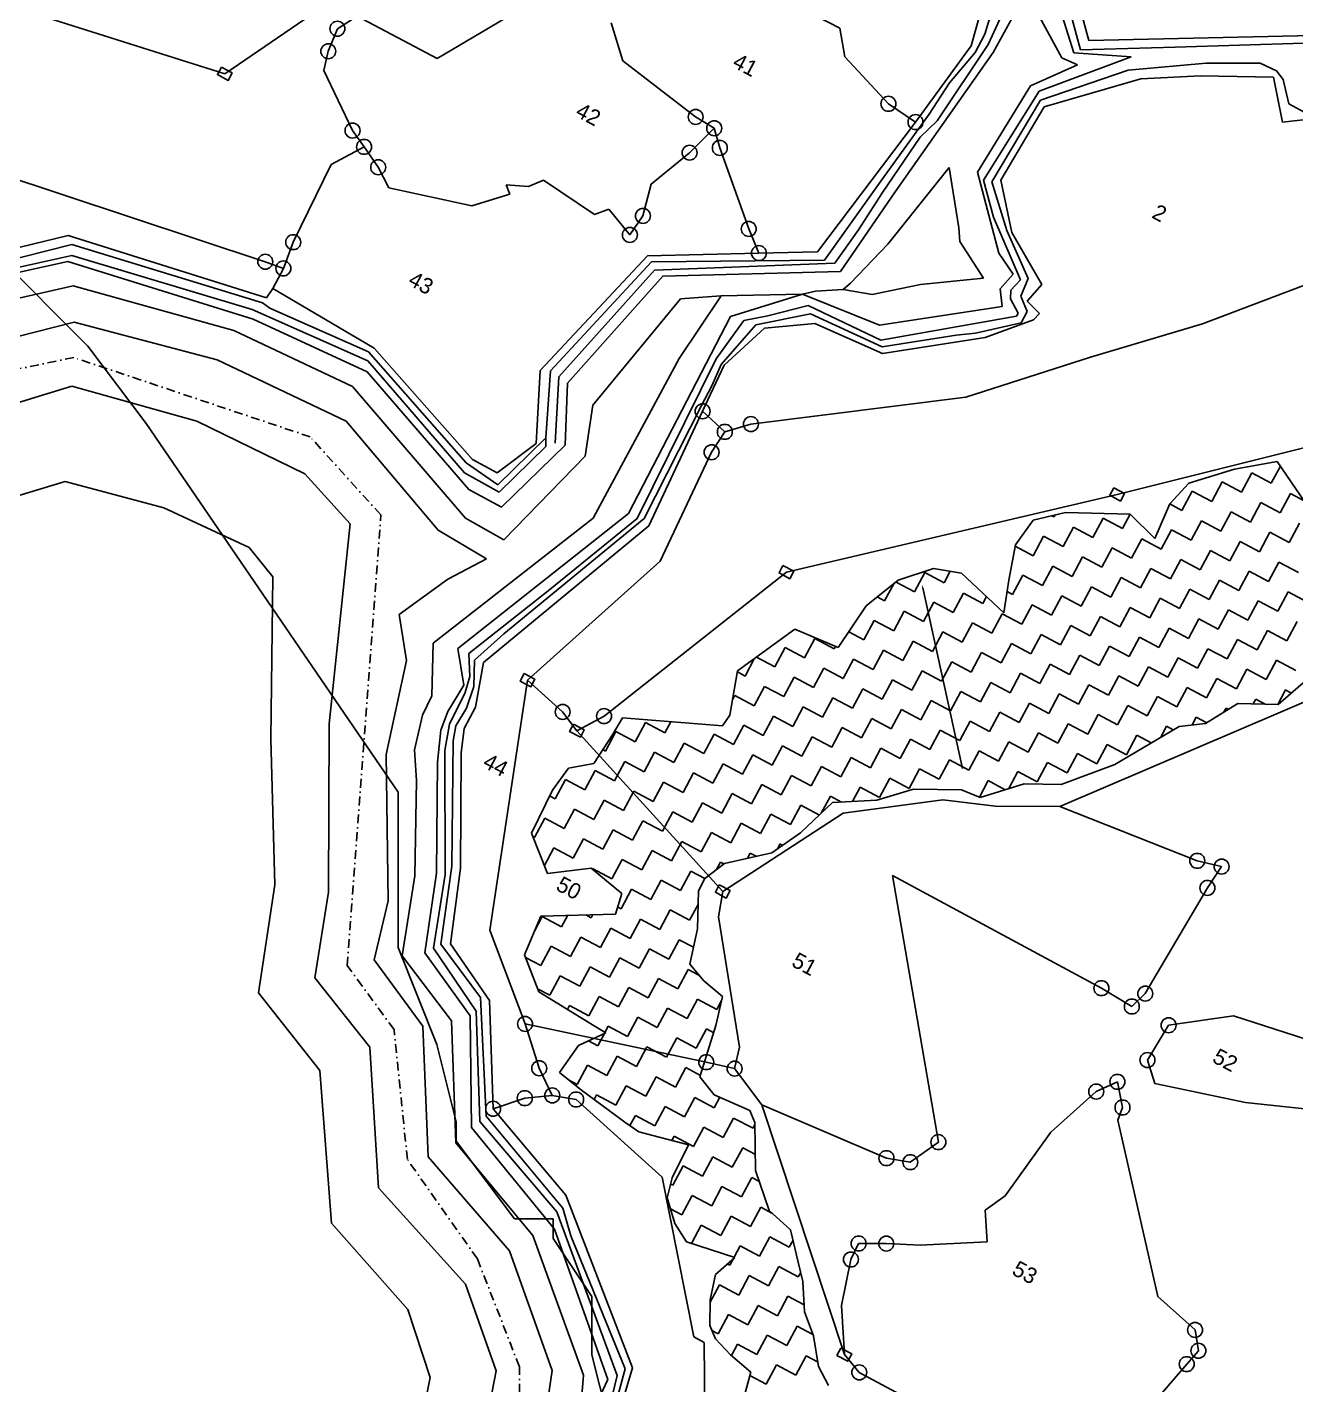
# Model space of a CAD drawing. Header units: metres. Extents: x 345339 to 348404, y 1759591 to 1762525.
# Drawn here: x 346414 to 347132, y 1760001 to 1760770 of the extents above; entities that cross this region are included whole.
import ezdxf

# ---------------------------------------------------------------- set-up
doc = ezdxf.new("R2010")
doc.units = ezdxf.units.M
doc.linetypes.add('DASHDOT', pattern=[1, 0.5, -0.25, 0, -0.25])
for name, color, linetype in [('LINE_WATER', 4, 'Continuous'), ('POLY_HATCH', 12, 'Continuous'), ('POLY_PARCEL', 6, 'Continuous'), ('POLY_WATER', 4, 'Continuous'), ('SYM_ARROW', 1, 'Continuous'), ('TEXT_PARCEL', 7, 'Continuous'), ('V_BOUND_STREAM_LINE', 7, 'DASHDOT'), ('VILLAGE BOUNDRY', 15, 'Continuous')]:
    doc.layers.add(name, color=color, linetype=linetype)
doc.styles.add('TEXT_MAP', font='')
doc.styles.get('TEXT_MAP').set_extended_font_data('Kruti Dev 050')

msp = doc.modelspace()

# ---------------------------------------------------------------- linework, layer by layer
for points in [[(346523.95, 1760747.1), (346530.06, 1760743.85), (346527.81, 1760739.62), (346521.7, 1760742.88)], [(347028.83, 1760508.99), (347034.94, 1760505.73), (347032.68, 1760501.5), (347026.57, 1760504.76)], [(346841.72, 1760465.03), (346847.83, 1760461.78), (346845.58, 1760457.55), (346839.47, 1760460.81)], [(346695.24, 1760403.85), (346701.35, 1760400.6), (346699.1, 1760396.37), (346692.99, 1760399.63)], [(346723.21, 1760375.25), (346729.32, 1760371.99), (346727.07, 1760367.77), (346720.96, 1760371.02)], [(346805.7, 1760284.28), (346811.81, 1760281.02), (346809.56, 1760276.8), (346803.45, 1760280.05)], [(346874.53, 1760022.08), (346880.64, 1760018.83), (346878.39, 1760014.6), (346872.28, 1760017.85)]]:
    msp.add_lwpolyline(points, close=True)
for centre in [(346589.63, 1760768.88), (346584.46, 1760756.11), (346901.38, 1760726.36), (346792.31, 1760718.95), (346916.71, 1760715.99), (346598.17, 1760711.21), (346802.81, 1760712.54), (346604.72, 1760702), (346805.98, 1760701.42), (346788.89, 1760698.7), (346612.69, 1760690.42), (346762.47, 1760662.93), (346822.34, 1760655.54), (346564.61, 1760648.03), (346755.09, 1760652.15), (346828.13, 1760641.84), (346548.81, 1760636.98), (346559.04, 1760633.16), (346796.25, 1760552.35), (346808.81, 1760540.67), (346823.57, 1760545.06), (346801.32, 1760529.13), (346717.06, 1760382.16), (346740.5, 1760379.76), (347076.1, 1760297.86), (347089.91, 1760294.59), (347081.85, 1760282.54), (347021.88, 1760225.77), (347046.71, 1760222.69), (347039.11, 1760215.39), (346695.76, 1760205.53), (347059.9, 1760204.8), (346703.79, 1760180.43), (346798.32, 1760183.88), (346814.37, 1760180.23), (347047.94, 1760185.08), (347030.93, 1760172.77), (346695.64, 1760163.52), (346711.18, 1760165.05), (346724.69, 1760162.76), (347018.94, 1760167.26), (346677.73, 1760157.53), (347033.81, 1760158.22), (346929.64, 1760138.62), (346900.27, 1760129.56), (346913.77, 1760127.27), (346884.53, 1760081.24), (346900.17, 1760081.19), (346880.16, 1760072.2), (347074.87, 1760032.31), (347076.77, 1760020.54), (347070.13, 1760012.95), (346884.9, 1760008.28)]:
    msp.add_circle(centre, 4.23)
at = {"layer": 'LINE_WATER'}
for p, q in [((346966.35, 1760800.66), (346955.94, 1760765.76)), ((346996.58, 1760785.88), (347006.32, 1760755.21)), ((346957.82, 1760759.9), (346964.37, 1760774.36)), ((346973.18, 1760777.98), (346960.57, 1760755.42)), ((346999.52, 1760752.36), (346985.75, 1760777.65)), ((347005.28, 1760774.25), (347010.12, 1760756.88)), ((346929.04, 1760716.76), (346957.82, 1760759.9)), ((346955.94, 1760765.76), (346950.41, 1760755.38)), ((347010.12, 1760756.88), (347063.7, 1760758.45)), ((347063.7, 1760758.45), (347136.37, 1760760.64)), ((346960.57, 1760755.42), (346905.26, 1760676.61)), ((346950.41, 1760755.38), (346935.92, 1760738.18)), ((347038.75, 1760752.99), (346986.64, 1760733.49)), ((347008.41, 1760748.39), (346999.52, 1760752.36)), ((347006.32, 1760755.21), (347038.75, 1760752.99)), ((346981.8, 1760736.52), (347008.41, 1760748.39)), ((346987.36, 1760728.43), (347036.98, 1760745.42)), ((347036.98, 1760745.42), (347081.09, 1760749.45)), ((347081.09, 1760749.45), (347111.74, 1760749.33)), ((347111.74, 1760749.33), (347121.01, 1760744.97)), ((347121.01, 1760744.97), (347124.78, 1760740.07)), ((346935.92, 1760738.18), (346924.49, 1760720.56)), ((346951.73, 1760687.69), (346981.8, 1760736.52)), ((347124.78, 1760740.07), (347127.86, 1760726.27)), ((346986.64, 1760733.49), (346955.16, 1760683.1)), ((346959.87, 1760682.28), (346987.36, 1760728.43)), ((346924.49, 1760720.56), (346898.05, 1760683.98)), ((347127.86, 1760726.27), (347136.89, 1760721.46)), ((346919.42, 1760707.4), (346929.04, 1760716.76)), ((346898.11, 1760676.2), (346919.42, 1760707.4)), ((346901.01, 1760646.94), (346935.75, 1760690.38)), ((346935.75, 1760690.38), (346941.28, 1760656.17)), ((346898.05, 1760683.98), (346865.25, 1760637.83)), ((346963.83, 1760641.87), (346951.73, 1760687.69)), ((346955.16, 1760683.1), (346960.8, 1760662.15)), ((346968.32, 1760654.62), (346959.87, 1760682.28)), ((346905.26, 1760676.61), (346874.2, 1760631.46)), ((346884.53, 1760655.06), (346898.11, 1760676.2)), ((346960.8, 1760662.15), (346976.14, 1760626.76)), ((346871.01, 1760636.21), (346884.53, 1760655.06)), ((346941.28, 1760656.17), (346941.77, 1760648.38)), ((346980.51, 1760627.47), (346968.32, 1760654.62)), ((346439.26, 1760646.65), (346389.43, 1760634.16)), ((346547.24, 1760613.64), (346439.26, 1760646.65)), ((346879.94, 1760624.84), (346901.01, 1760646.94)), ((346941.77, 1760648.38), (346955.1, 1760627.66)), ((346437.01, 1760637.13), (346385.35, 1760625.59)), ((346439.37, 1760640.55), (346390.19, 1760629.48)), ((346541.87, 1760604.42), (346437.01, 1760637.13)), ((346541.31, 1760609.98), (346439.37, 1760640.55)), ((346767.38, 1760636.85), (346710.18, 1760575.13)), ((346865.25, 1760637.83), (346767.38, 1760636.85)), ((346769.05, 1760632.21), (346871.01, 1760636.21)), ((346971.99, 1760629.99), (346963.83, 1760641.87)), ((346714.89, 1760571.9), (346769.05, 1760632.21)), ((346773.7, 1760628.84), (346719.79, 1760568.25)), ((346874.2, 1760631.46), (346773.7, 1760628.84)), ((346955.1, 1760627.66), (346919.55, 1760624.02)), ((346964.53, 1760621.54), (346971.99, 1760629.99)), ((346393.16, 1760612.7), (346440.08, 1760623.24)), ((346440.08, 1760623.24), (346531, 1760598.08)), ((346860.2, 1760620.32), (346852.81, 1760618.53)), ((346875.78, 1760621.29), (346860.2, 1760620.32)), ((346875.78, 1760621.29), (346879.94, 1760624.84)), ((346892.18, 1760618.34), (346875.78, 1760621.29)), ((346919.55, 1760624.02), (346892.18, 1760618.34)), ((346965.65, 1760611.68), (346964.53, 1760621.54)), ((346970.73, 1760620.95), (346970.38, 1760615.93)), ((346976.14, 1760626.76), (346970.73, 1760620.95)), ((346976.37, 1760617.52), (346980.51, 1760627.47)), ((346551.36, 1760610.62), (346547.24, 1760613.64)), ((346734.21, 1760555.77), (346783.65, 1760616)), ((346806.83, 1760617.69), (346783.04, 1760582.11)), ((346783.65, 1760616), (346806.57, 1760617.69)), ((346806.57, 1760617.69), (346852.81, 1760618.53)), ((346852.81, 1760618.53), (346811.97, 1760606.05)), ((346855.94, 1760612.2), (346833.15, 1760606.4)), ((346852.81, 1760618.53), (346896.29, 1760601.15)), ((346897.08, 1760592.6), (346855.94, 1760612.2)), ((346970.38, 1760615.93), (346974.74, 1760607.82)), ((346979.8, 1760608.74), (346976.37, 1760617.52)), ((346606.92, 1760580.82), (346541.31, 1760609.98)), ((346607.19, 1760586.04), (346551.36, 1760610.62)), ((346811.97, 1760606.05), (346754.22, 1760494.38)), ((346833.15, 1760606.4), (346819.58, 1760603.78)), ((346826.33, 1760601.34), (346857.37, 1760607.39)), ((346857.37, 1760607.39), (346897.85, 1760588.72)), ((346896.29, 1760601.15), (346965.65, 1760611.68)), ((346973.84, 1760606.13), (346897.08, 1760592.6)), ((346974.74, 1760607.82), (346973.84, 1760606.13)), ((346976.44, 1760602.43), (346979.8, 1760608.74)), ((346440.72, 1760602.67), (346391.62, 1760590.42)), ((346521.62, 1760581.5), (346440.72, 1760602.67)), ((346531, 1760598.08), (346598.14, 1760566.36)), ((346606.54, 1760574.6), (346541.87, 1760604.42)), ((346819.58, 1760603.78), (346803.93, 1760582.01)), ((346806.77, 1760578.76), (346826.33, 1760601.34)), ((346950.66, 1760596.48), (346976.44, 1760602.43)), ((346897.85, 1760588.72), (346939.65, 1760595.39)), ((346939.65, 1760595.39), (346950.66, 1760596.48)), ((346594.63, 1760546.65), (346521.62, 1760581.5)), ((346662.41, 1760523.11), (346607.19, 1760586.04)), ((346783.04, 1760582.11), (346734.39, 1760491.89)), ((346803.93, 1760582.01), (346759.15, 1760491.64)), ((346663.89, 1760507.95), (346606.54, 1760574.6)), ((346661.57, 1760517.51), (346606.92, 1760580.82)), ((346710.18, 1760575.13), (346707.6, 1760537.27)), ((346801.66, 1760567.01), (346806.77, 1760578.76)), ((346439.26, 1760566.49), (346395.85, 1760553.28)), ((346509.99, 1760546.77), (346439.26, 1760566.49)), ((346598.14, 1760566.36), (346662.12, 1760491.74)), ((346712.78, 1760534.23), (346714.89, 1760571.9)), ((346719.79, 1760568.25), (346718.44, 1760533.08)), ((346795.41, 1760555.28), (346801.66, 1760567.01)), ((346729.81, 1760526.85), (346734.21, 1760555.77)), ((346763.24, 1760491.62), (346795.41, 1760555.28)), ((346571.16, 1760516.89), (346509.99, 1760546.77)), ((346646.65, 1760485.09), (346594.63, 1760546.65)), ((346707.6, 1760537.27), (346680.34, 1760510.69)), ((346707.6, 1760537.27), (346707.56, 1760532.38)), ((346707.56, 1760532.38), (346681.19, 1760506.47)), ((346718.44, 1760533.08), (346682.4, 1760498.09)), ((346680.34, 1760510.69), (346662.41, 1760523.11)), ((346683.76, 1760479.58), (346729.81, 1760526.85)), ((346596.79, 1760488.59), (346571.16, 1760516.89)), ((346681.19, 1760506.47), (346661.57, 1760517.51)), ((346682.4, 1760498.09), (346663.89, 1760507.95)), ((346734.39, 1760491.89), (346643.87, 1760420.99)), ((346754.22, 1760494.38), (346657.75, 1760417.95)), ((346662.12, 1760491.74), (346683.76, 1760479.58)), ((346683.79, 1760426.26), (346763.24, 1760491.62)), ((346759.15, 1760491.64), (346709.88, 1760451.48)), ((346584.87, 1760375.48), (346596.79, 1760488.59)), ((346673.92, 1760468.83), (346646.65, 1760485.09)), ((346652.12, 1760457.28), (346673.92, 1760468.83)), ((346624.61, 1760437.2), (346652.12, 1760457.28)), ((346709.88, 1760451.48), (346663.88, 1760415.18)), ((346628.76, 1760411.25), (346624.61, 1760437.2)), ((346643.87, 1760420.99), (346643.11, 1760391.28)), ((346667.18, 1760411.4), (346683.79, 1760426.26)), ((346657.75, 1760417.95), (346661.22, 1760397.24)), ((346663.88, 1760415.18), (346664.46, 1760402.14)), ((346617.22, 1760358.03), (346628.76, 1760411.25)), ((346666.81, 1760396.55), (346667.18, 1760411.4)), ((346661.22, 1760397.24), (346652.15, 1760382.38)), ((346664.46, 1760402.14), (346661.94, 1760393.06)), ((346643.11, 1760391.28), (346637.8, 1760380.22)), ((346661.94, 1760393.06), (346653.02, 1760375.23)), ((346662.6, 1760384.31), (346666.81, 1760396.55)), ((346652.15, 1760382.38), (346648.22, 1760371.74)), ((346656.63, 1760374.18), (346662.6, 1760384.31)), ((346584.52, 1760280.02), (346584.87, 1760375.48)), ((346637.8, 1760380.22), (346633.18, 1760360.68)), ((346653.02, 1760375.23), (346650.3, 1760360.3)), ((346655.04, 1760365.76), (346656.63, 1760374.18)), ((346648.22, 1760371.74), (346646.16, 1760353.73)), ((346633.18, 1760360.68), (346634.34, 1760343.27)), ((346650.3, 1760360.3), (346650.56, 1760290.09)), ((346654.37, 1760294.9), (346655.04, 1760365.76)), ((346618.31, 1760275.23), (346617.22, 1760358.03)), ((346646.16, 1760353.73), (346645.7, 1760290.86)), ((346634.34, 1760343.27), (346633.42, 1760289.33)), ((346645.7, 1760290.86), (346639.05, 1760245.76)), ((346650.56, 1760290.09), (346644.01, 1760248.42)), ((346648.21, 1760250.7), (346654.37, 1760294.9)), ((346633.42, 1760289.33), (346626.23, 1760244.14)), ((346576.89, 1760231.66), (346584.52, 1760280.02)), ((346610.36, 1760241.83), (346618.31, 1760275.23)), ((346626.23, 1760244.14), (346654.12, 1760207.28)), ((346639.05, 1760245.76), (346664.68, 1760210.11)), ((346644.01, 1760248.42), (346668.06, 1760212.69)), ((346670.61, 1760220.46), (346648.21, 1760250.7)), ((346638.04, 1760204.21), (346610.36, 1760241.83)), ((346608.03, 1760192.29), (346576.89, 1760231.66)), ((346673.71, 1760153.38), (346670.61, 1760220.46)), ((346668.06, 1760212.69), (346670.13, 1760150.21)), ((346654.12, 1760207.28), (346656.7, 1760138.16)), ((346664.68, 1760210.11), (346665.42, 1760146.91)), ((346640.95, 1760130.27), (346638.04, 1760204.21)), ((346612.86, 1760112.7), (346608.03, 1760192.29)), ((346717.22, 1760101.25), (346673.71, 1760153.38)), ((346665.42, 1760146.91), (346712.45, 1760089.42)), ((346670.13, 1760150.21), (346713.67, 1760099.22)), ((346656.7, 1760138.16), (346700.25, 1760085.71)), ((346686.98, 1760077.13), (346640.95, 1760130.27)), ((346662.05, 1760058.3), (346612.86, 1760112.7)), ((346713.67, 1760099.22), (346747.87, 1760006.52)), ((346721.62, 1760085.58), (346717.22, 1760101.25)), ((346700.25, 1760085.71), (346728.89, 1760006.75)), ((346712.45, 1760089.42), (346742.54, 1760004.24)), ((346752.45, 1760010.33), (346721.62, 1760085.58)), ((346711.1, 1760009.27), (346686.98, 1760077.13)), ((346679.41, 1760009.14), (346662.05, 1760058.3)), ((346673.97, 1759980.59), (346679.41, 1760009.14)), ((346706.94, 1759980.8), (346711.1, 1760009.27)), ((346728.89, 1760006.75), (346726.6, 1759979.6)), ((346747.87, 1760006.52), (346741.99, 1759982.43)), ((346746.9, 1759990.12), (346752.45, 1760010.33)), ((346742.54, 1760004.24), (346734.07, 1759986.17))]:
    msp.add_line(p, q, dxfattribs=at)
at = {"layer": 'POLY_HATCH'}
for p, q in [((347121.36, 1760523.91), (347097.24, 1760519.49)), ((347137.2, 1760500.76), (347121.36, 1760523.91)), ((347097.24, 1760519.49), (347071.26, 1760511.59)), ((347071.26, 1760511.59), (347060.61, 1760500)), ((347060.61, 1760500), (347052.02, 1760480.27)), ((346983.29, 1760490.66), (346973.33, 1760476.78)), ((347001.6, 1760494.98), (346983.29, 1760490.66)), ((347038.21, 1760494.02), (347001.6, 1760494.98)), ((347052.02, 1760480.27), (347038.21, 1760494.02)), ((346973.33, 1760476.78), (346969.49, 1760456.68)), ((346926.95, 1760463.35), (346906.82, 1760456.81)), ((346942.8, 1760460.66), (346926.95, 1760463.35)), ((346966.75, 1760438.31), (346942.8, 1760460.66)), ((346906.82, 1760456.81), (346888.76, 1760442.13)), ((346969.49, 1760456.68), (346966.75, 1760438.31)), ((346888.76, 1760442.13), (346872.99, 1760418.55)), ((346848.49, 1760429.04), (346816.05, 1760405.39)), ((346872.99, 1760418.55), (346848.49, 1760429.04)), ((346816.05, 1760405.39), (346811.61, 1760380.25)), ((347121.8, 1760386.41), (347136.02, 1760398.66)), ((347080.84, 1760375.61), (347099.08, 1760387)), ((347099.08, 1760387), (347121.8, 1760386.41)), ((346750.97, 1760378.78), (346745.17, 1760369.08)), ((346807.47, 1760374.26), (346750.97, 1760378.78)), ((346811.61, 1760380.25), (346807.47, 1760374.26)), ((347029.45, 1760352.46), (347065.89, 1760373.98)), ((347065.89, 1760373.98), (347080.84, 1760375.61)), ((346745.17, 1760369.08), (346734.65, 1760352.94)), ((346734.65, 1760352.94), (346720.43, 1760350.28)), ((346999.09, 1760341.14), (347029.45, 1760352.46)), ((346720.43, 1760350.28), (346711.26, 1760337.89)), ((346711.26, 1760337.89), (346699.52, 1760313.45)), ((346894.87, 1760332.21), (346915.5, 1760338.49)), ((346915.5, 1760338.49), (346942.78, 1760338.03)), ((346942.78, 1760338.03), (346953.29, 1760333.71)), ((346953.29, 1760333.71), (346978.12, 1760341.43)), ((346978.12, 1760341.43), (346999.09, 1760341.14)), ((346851.69, 1760313.65), (346869.82, 1760330.85)), ((346869.82, 1760330.85), (346894.87, 1760332.21)), ((346699.52, 1760313.45), (346708.54, 1760290.73)), ((346835.48, 1760302.46), (346851.69, 1760313.65)), ((346808.54, 1760296.34), (346835.48, 1760302.46)), ((346708.54, 1760290.73), (346733.13, 1760293.62)), ((346733.13, 1760293.62), (346750.46, 1760279.28)), ((346797.57, 1760287.83), (346808.54, 1760296.34)), ((346793.86, 1760280.86), (346797.57, 1760287.83)), ((346750.46, 1760279.28), (346746.88, 1760267.75)), ((346793.31, 1760259.4), (346793.86, 1760280.86)), ((346704.64, 1760266.59), (346695.49, 1760244.6)), ((346746.88, 1760267.75), (346704.64, 1760266.59)), ((346789, 1760239.31), (346793.31, 1760259.4)), ((346695.49, 1760244.6), (346703.55, 1760223.68)), ((346796.85, 1760230.01), (346789, 1760239.31)), ((346807.49, 1760221.14), (346796.85, 1760230.01)), ((346703.55, 1760223.68), (346734.9, 1760204.42)), ((346803.79, 1760204.57), (346807.49, 1760221.14)), ((346741.41, 1760200.5), (346726.06, 1760193.33)), ((346734.9, 1760204.42), (346741.41, 1760200.5)), ((346794.71, 1760175.51), (346803.79, 1760204.57)), ((346726.06, 1760193.33), (346715.31, 1760177.95)), ((346715.31, 1760177.95), (346726.95, 1760168.55)), ((346802.79, 1760165.45), (346794.71, 1760175.51)), ((346726.95, 1760168.55), (346752.25, 1760149.96)), ((346823.03, 1760156.58), (346802.79, 1760165.45)), ((346825.87, 1760149.65), (346823.03, 1760156.58)), ((346752.25, 1760149.96), (346760.2, 1760144.44)), ((346760.2, 1760144.44), (346788.31, 1760137.14)), ((346826.19, 1760122.61), (346825.87, 1760149.65)), ((346788.31, 1760137.14), (346778.99, 1760118.44)), ((346833.95, 1760099.93), (346826.19, 1760122.61)), ((346778.99, 1760118.44), (346776.18, 1760107.15)), ((346776.18, 1760107.15), (346780.61, 1760092.63)), ((346846.06, 1760089), (346833.95, 1760099.93)), ((346780.61, 1760092.63), (346787.16, 1760082.1)), ((346787.16, 1760082.1), (346814.48, 1760073.3)), ((346850.39, 1760070.71), (346846.06, 1760089)), ((346814.48, 1760073.3), (346803.63, 1760063.74)), ((346852.89, 1760059.78), (346850.39, 1760070.71)), ((346803.63, 1760063.74), (346800.48, 1760049.42)), ((346853.97, 1760042.57), (346852.89, 1760059.78)), ((346800.48, 1760049.42), (346800.36, 1760034.78)), ((346858.93, 1760029.06), (346853.97, 1760042.57)), ((346800.36, 1760034.78), (346803.46, 1760027.37)), ((346861.77, 1760011.56), (346858.93, 1760029.06)), ((346803.46, 1760027.37), (346812.07, 1760018.3)), ((346812.07, 1760018.3), (346823.44, 1760008.41)), ((346823.44, 1760008.41), (346819.53, 1759993.86)), ((346867.56, 1760000.79), (346861.77, 1760011.56))]:
    msp.add_line(p, q, dxfattribs=at)
at = {"layer": 'POLY_HATCH', "linetype": 'Continuous'}
for p, q in [((347117.95, 1760511.6), (347123.13, 1760521.33)), ((347084.3, 1760501.34), (347090.15, 1760512.32)), ((347090.15, 1760512.32), (347101.12, 1760506.47)), ((347101.12, 1760506.47), (347106.97, 1760517.44)), ((347106.97, 1760517.44), (347117.95, 1760511.6)), ((347067.48, 1760496.21), (347073.32, 1760507.19)), ((347073.32, 1760507.19), (347084.3, 1760501.34)), ((347123.07, 1760494.77), (347128.92, 1760505.75)), ((347128.92, 1760505.75), (347136.58, 1760501.67)), ((347060.56, 1760499.9), (347067.48, 1760496.21)), ((347106.25, 1760489.64), (347112.1, 1760500.62)), ((347112.1, 1760500.62), (347123.07, 1760494.77)), ((346993.87, 1760493.16), (346995.06, 1760492.52)), ((346995.06, 1760492.52), (346995.61, 1760493.57)), ((347017.01, 1760480.83), (347022.85, 1760491.8)), ((347022.85, 1760491.8), (347033.83, 1760485.96)), ((347033.83, 1760485.96), (347038.13, 1760494.02)), ((347072.6, 1760479.39), (347078.45, 1760490.36)), ((347078.45, 1760490.36), (347089.43, 1760484.52)), ((347089.43, 1760484.52), (347095.28, 1760495.49)), ((347095.28, 1760495.49), (347106.25, 1760489.64)), ((346983.36, 1760470.57), (346989.21, 1760481.55)), ((346989.21, 1760481.55), (347000.18, 1760475.7)), ((347000.18, 1760475.7), (347006.03, 1760486.68)), ((347006.03, 1760486.68), (347017.01, 1760480.83)), ((347055.78, 1760474.26), (347061.63, 1760485.24)), ((347061.63, 1760485.24), (347072.6, 1760479.39)), ((347111.38, 1760472.82), (347117.23, 1760483.8)), ((347117.23, 1760483.8), (347128.2, 1760477.95)), ((347128.2, 1760477.95), (347134.05, 1760488.92)), ((346973.18, 1760476), (346983.36, 1760470.57)), ((347022.14, 1760464.01), (347027.98, 1760474.98)), ((347027.98, 1760474.98), (347038.96, 1760469.13)), ((347038.96, 1760469.13), (347044.81, 1760480.11)), ((347044.81, 1760480.11), (347055.78, 1760474.26)), ((347094.56, 1760467.69), (347100.4, 1760478.67)), ((347100.4, 1760478.67), (347111.38, 1760472.82)), ((347005.31, 1760458.88), (347011.16, 1760469.85)), ((347011.16, 1760469.85), (347022.14, 1760464.01)), ((347060.91, 1760457.44), (347066.76, 1760468.41)), ((347066.76, 1760468.41), (347077.73, 1760462.57)), ((347077.73, 1760462.57), (347083.58, 1760473.54)), ((347083.58, 1760473.54), (347094.56, 1760467.69)), ((347116.51, 1760456), (347122.35, 1760466.97)), ((347122.35, 1760466.97), (347133.33, 1760461.13)), ((346916.07, 1760450.06), (346921.92, 1760461.04)), ((346921.92, 1760461.04), (346932.89, 1760455.19)), ((346932.89, 1760455.19), (346936.39, 1760461.75)), ((346971.67, 1760448.62), (346977.51, 1760459.6)), ((346977.51, 1760459.6), (346988.49, 1760453.75)), ((346988.49, 1760453.75), (346994.34, 1760464.73)), ((346994.34, 1760464.73), (347005.31, 1760458.88)), ((347044.09, 1760452.31), (347049.93, 1760463.29)), ((347049.93, 1760463.29), (347060.91, 1760457.44)), ((347099.68, 1760450.87), (347105.53, 1760461.85)), ((347105.53, 1760461.85), (347116.51, 1760456)), ((346899.25, 1760444.93), (346904.62, 1760455.02)), ((346905.47, 1760455.71), (346916.07, 1760450.06)), ((347010.44, 1760442.05), (347016.29, 1760453.03)), ((347016.29, 1760453.03), (347027.26, 1760447.18)), ((347027.26, 1760447.18), (347033.11, 1760458.16)), ((347033.11, 1760458.16), (347044.09, 1760452.31)), ((347066.04, 1760440.61), (347071.88, 1760451.59)), ((347071.88, 1760451.59), (347082.86, 1760445.74)), ((347082.86, 1760445.74), (347088.71, 1760456.72)), ((347088.71, 1760456.72), (347099.68, 1760450.87)), ((346894.99, 1760447.2), (346899.25, 1760444.93)), ((346921.2, 1760433.24), (346927.04, 1760444.21)), ((346927.04, 1760444.21), (346938.02, 1760438.37)), ((346938.02, 1760438.37), (346943.87, 1760449.34)), ((346943.87, 1760449.34), (346954.84, 1760443.49)), ((346954.84, 1760443.49), (346956.95, 1760447.45)), ((346968.54, 1760450.29), (346971.67, 1760448.62)), ((346993.62, 1760436.93), (346999.46, 1760447.9)), ((346999.46, 1760447.9), (347010.44, 1760442.05)), ((347049.21, 1760435.49), (347055.06, 1760446.46)), ((347055.06, 1760446.46), (347066.04, 1760440.61)), ((347104.81, 1760434.05), (347110.66, 1760445.02)), ((347110.66, 1760445.02), (347121.63, 1760439.18)), ((347121.63, 1760439.18), (347127.48, 1760450.15)), ((347127.48, 1760450.15), (347138.46, 1760444.3)), ((346904.37, 1760428.11), (346910.22, 1760439.09)), ((346910.22, 1760439.09), (346921.2, 1760433.24)), ((346959.97, 1760426.67), (346965.82, 1760437.65)), ((346965.82, 1760437.65), (346976.79, 1760431.8)), ((346976.79, 1760431.8), (346982.64, 1760442.77)), ((346982.64, 1760442.77), (346993.62, 1760436.93)), ((347015.57, 1760425.23), (347021.42, 1760436.21)), ((347021.42, 1760436.21), (347032.39, 1760430.36)), ((347032.39, 1760430.36), (347038.24, 1760441.33)), ((347038.24, 1760441.33), (347049.21, 1760435.49)), ((347087.99, 1760428.92), (347093.84, 1760439.9)), ((347093.84, 1760439.9), (347104.81, 1760434.05)), ((346887.55, 1760422.98), (346893.4, 1760433.96)), ((346893.4, 1760433.96), (346904.37, 1760428.11)), ((346943.15, 1760421.54), (346949, 1760432.52)), ((346949, 1760432.52), (346959.97, 1760426.67)), ((346998.74, 1760420.1), (347004.59, 1760431.08)), ((347004.59, 1760431.08), (347015.57, 1760425.23)), ((347054.34, 1760418.66), (347060.19, 1760429.64)), ((347060.19, 1760429.64), (347071.16, 1760423.79)), ((347071.16, 1760423.79), (347077.01, 1760434.77)), ((347077.01, 1760434.77), (347087.99, 1760428.92)), ((347109.94, 1760417.22), (347115.79, 1760428.2)), ((347115.79, 1760428.2), (347126.76, 1760422.35)), ((347126.76, 1760422.35), (347132.61, 1760433.33)), ((346853.9, 1760412.73), (346859.75, 1760423.7)), ((346859.75, 1760423.7), (346870.73, 1760417.85)), ((346879, 1760427.54), (346887.55, 1760422.98)), ((346909.5, 1760411.29), (346915.35, 1760422.26)), ((346915.35, 1760422.26), (346926.32, 1760416.42)), ((346926.32, 1760416.42), (346932.17, 1760427.39)), ((346932.17, 1760427.39), (346943.15, 1760421.54)), ((346965.1, 1760409.85), (346970.95, 1760420.82)), ((346970.95, 1760420.82), (346981.92, 1760414.98)), ((346981.92, 1760414.98), (346987.77, 1760425.95)), ((346987.77, 1760425.95), (346998.74, 1760420.1)), ((347037.52, 1760413.54), (347043.37, 1760424.51)), ((347043.37, 1760424.51), (347054.34, 1760418.66)), ((347093.12, 1760412.1), (347098.96, 1760423.07)), ((347098.96, 1760423.07), (347109.94, 1760417.22)), ((346826.68, 1760413.14), (346837.08, 1760407.6)), ((346837.08, 1760407.6), (346842.93, 1760418.57)), ((346842.93, 1760418.57), (346853.9, 1760412.73)), ((346870.73, 1760417.85), (346871.45, 1760419.21)), ((346892.68, 1760406.16), (346898.53, 1760417.14)), ((346898.53, 1760417.14), (346909.5, 1760411.29)), ((346948.28, 1760404.72), (346954.12, 1760415.7)), ((346954.12, 1760415.7), (346965.1, 1760409.85)), ((347003.87, 1760403.28), (347009.72, 1760414.26)), ((347009.72, 1760414.26), (347020.7, 1760408.41)), ((347020.7, 1760408.41), (347026.54, 1760419.38)), ((347026.54, 1760419.38), (347037.52, 1760413.54)), ((347059.47, 1760401.84), (347065.32, 1760412.82)), ((347065.32, 1760412.82), (347076.29, 1760406.97)), ((347076.29, 1760406.97), (347082.14, 1760417.94)), ((347082.14, 1760417.94), (347093.12, 1760412.1)), ((346815.94, 1760404.77), (346820.26, 1760402.47)), ((346820.26, 1760402.47), (346825.48, 1760412.27)), ((346859.03, 1760395.9), (346864.88, 1760406.88)), ((346864.88, 1760406.88), (346875.86, 1760401.03)), ((346875.86, 1760401.03), (346881.7, 1760412.01)), ((346881.7, 1760412.01), (346892.68, 1760406.16)), ((346914.63, 1760394.46), (346920.48, 1760405.44)), ((346920.48, 1760405.44), (346931.45, 1760399.59)), ((346931.45, 1760399.59), (346937.3, 1760410.57)), ((346937.3, 1760410.57), (346948.28, 1760404.72)), ((346987.05, 1760398.15), (346992.9, 1760409.13)), ((346992.9, 1760409.13), (347003.87, 1760403.28)), ((347042.65, 1760396.71), (347048.49, 1760407.69)), ((347048.49, 1760407.69), (347059.47, 1760401.84)), ((347098.24, 1760395.27), (347104.09, 1760406.25)), ((347104.09, 1760406.25), (347115.07, 1760400.4)), ((347115.07, 1760400.4), (347120.91, 1760411.38)), ((347120.91, 1760411.38), (347131.89, 1760405.53)), ((346842.21, 1760390.78), (346848.06, 1760401.75)), ((346848.06, 1760401.75), (346859.03, 1760395.9)), ((346897.81, 1760389.34), (346903.65, 1760400.31)), ((346903.65, 1760400.31), (346914.63, 1760394.46)), ((346953.4, 1760387.9), (346959.25, 1760398.87)), ((346959.25, 1760398.87), (346970.23, 1760393.02)), ((346970.23, 1760393.02), (346976.07, 1760404)), ((346976.07, 1760404), (346987.05, 1760398.15)), ((347009, 1760386.46), (347014.85, 1760397.43)), ((347014.85, 1760397.43), (347025.82, 1760391.59)), ((347025.82, 1760391.59), (347031.67, 1760402.56)), ((347031.67, 1760402.56), (347042.65, 1760396.71)), ((347081.42, 1760390.15), (347087.27, 1760401.12)), ((347087.27, 1760401.12), (347098.24, 1760395.27)), ((346813.19, 1760389.21), (346814.41, 1760391.5)), ((346814.41, 1760391.5), (346825.39, 1760385.65)), ((346825.39, 1760385.65), (346831.23, 1760396.62)), ((346831.23, 1760396.62), (346842.21, 1760390.78)), ((346864.16, 1760379.08), (346870.01, 1760390.06)), ((346870.01, 1760390.06), (346880.98, 1760384.21)), ((346880.98, 1760384.21), (346886.83, 1760395.18)), ((346886.83, 1760395.18), (346897.81, 1760389.34)), ((346936.58, 1760382.77), (346942.43, 1760393.74)), ((346942.43, 1760393.74), (346953.4, 1760387.9)), ((346992.18, 1760381.33), (346998.02, 1760392.31)), ((346998.02, 1760392.31), (347009, 1760386.46)), ((347047.77, 1760379.89), (347053.62, 1760390.87)), ((347053.62, 1760390.87), (347064.6, 1760385.02)), ((347064.6, 1760385.02), (347070.45, 1760395.99)), ((347070.45, 1760395.99), (347081.42, 1760390.15)), ((347107.81, 1760386.77), (347109.22, 1760389.43)), ((347109.22, 1760389.43), (347114.53, 1760386.6)), ((347121.7, 1760386.41), (347126.04, 1760394.55)), ((347126.04, 1760394.55), (347129.26, 1760392.84)), ((346847.34, 1760373.95), (346853.18, 1760384.93)), ((346853.18, 1760384.93), (346864.16, 1760379.08)), ((346902.93, 1760372.51), (346908.78, 1760383.49)), ((346908.78, 1760383.49), (346919.76, 1760377.64)), ((346919.76, 1760377.64), (346925.6, 1760388.62)), ((346925.6, 1760388.62), (346936.58, 1760382.77)), ((346958.53, 1760371.07), (346964.38, 1760382.05)), ((346964.38, 1760382.05), (346975.35, 1760376.2)), ((346975.35, 1760376.2), (346981.2, 1760387.18)), ((346981.2, 1760387.18), (346992.18, 1760381.33)), ((347030.95, 1760374.76), (347036.8, 1760385.74)), ((347036.8, 1760385.74), (347047.77, 1760379.89)), ((347091.22, 1760382.1), (347092.4, 1760384.3)), ((347092.4, 1760384.3), (347093.66, 1760383.62)), ((346758.09, 1760365.14), (346763.94, 1760376.11)), ((346763.94, 1760376.11), (346774.92, 1760370.26)), ((346774.92, 1760370.26), (346778.29, 1760376.6)), ((346791.46, 1760375.54), (346791.74, 1760375.39)), ((346791.74, 1760375.39), (346791.81, 1760375.52)), ((346813.69, 1760363.7), (346819.54, 1760374.67)), ((346819.54, 1760374.67), (346830.51, 1760368.83)), ((346830.51, 1760368.83), (346836.36, 1760379.8)), ((346836.36, 1760379.8), (346847.34, 1760373.95)), ((346886.11, 1760367.39), (346891.96, 1760378.36)), ((346891.96, 1760378.36), (346902.93, 1760372.51)), ((346941.71, 1760365.95), (346947.56, 1760376.92)), ((346947.56, 1760376.92), (346958.53, 1760371.07)), ((346997.31, 1760364.51), (347003.15, 1760375.48)), ((347003.15, 1760375.48), (347014.13, 1760369.63)), ((347014.13, 1760369.63), (347019.98, 1760380.61)), ((347019.98, 1760380.61), (347030.95, 1760374.76)), ((347055.43, 1760367.8), (347058.75, 1760374.04)), ((347058.75, 1760374.04), (347062.56, 1760372.01)), ((347073.24, 1760374.78), (347075.57, 1760379.17)), ((347075.57, 1760379.17), (347081.49, 1760376.02)), ((346741.27, 1760360.01), (346747.12, 1760370.98)), ((346747.12, 1760370.98), (346758.09, 1760365.14)), ((346796.87, 1760358.57), (346802.72, 1760369.54)), ((346802.72, 1760369.54), (346813.69, 1760363.7)), ((346852.46, 1760357.13), (346858.31, 1760368.11)), ((346858.31, 1760368.11), (346869.29, 1760362.26)), ((346869.29, 1760362.26), (346875.14, 1760373.23)), ((346875.14, 1760373.23), (346886.11, 1760367.39)), ((346908.06, 1760355.69), (346913.91, 1760366.67)), ((346913.91, 1760366.67), (346924.89, 1760360.82)), ((346924.89, 1760360.82), (346930.73, 1760371.79)), ((346930.73, 1760371.79), (346941.71, 1760365.95)), ((346980.48, 1760359.38), (346986.33, 1760370.35)), ((346986.33, 1760370.35), (346997.31, 1760364.51)), ((347036.08, 1760357.94), (347041.93, 1760368.91)), ((347041.93, 1760368.91), (347050.01, 1760364.61)), ((346739.77, 1760360.81), (346741.27, 1760360.01)), ((346763.22, 1760348.31), (346769.07, 1760359.29)), ((346769.07, 1760359.29), (346780.04, 1760353.44)), ((346780.04, 1760353.44), (346785.89, 1760364.42)), ((346785.89, 1760364.42), (346796.87, 1760358.57)), ((346835.64, 1760352), (346841.49, 1760362.98)), ((346841.49, 1760362.98), (346852.46, 1760357.13)), ((346891.24, 1760350.56), (346897.09, 1760361.54)), ((346897.09, 1760361.54), (346908.06, 1760355.69)), ((346946.84, 1760349.12), (346952.68, 1760360.1)), ((346952.68, 1760360.1), (346963.66, 1760354.25)), ((346963.66, 1760354.25), (346969.51, 1760365.23)), ((346969.51, 1760365.23), (346980.48, 1760359.38)), ((347002.43, 1760347.68), (347008.28, 1760358.66)), ((347008.28, 1760358.66), (347019.26, 1760352.81)), ((347019.26, 1760352.81), (347025.1, 1760363.79)), ((347025.1, 1760363.79), (347036.08, 1760357.94)), ((346746.4, 1760343.19), (346752.25, 1760354.16)), ((346752.25, 1760354.16), (346763.22, 1760348.31)), ((346802, 1760341.75), (346807.84, 1760352.72)), ((346807.84, 1760352.72), (346818.82, 1760346.87)), ((346818.82, 1760346.87), (346824.67, 1760357.85)), ((346824.67, 1760357.85), (346835.64, 1760352)), ((346857.59, 1760340.31), (346863.44, 1760351.28)), ((346863.44, 1760351.28), (346874.42, 1760345.43)), ((346874.42, 1760345.43), (346880.26, 1760356.41)), ((346880.26, 1760356.41), (346891.24, 1760350.56)), ((346930.01, 1760344), (346935.86, 1760354.97)), ((346935.86, 1760354.97), (346946.84, 1760349.12)), ((346985.61, 1760342.56), (346991.46, 1760353.53)), ((346991.46, 1760353.53), (347002.43, 1760347.68)), ((346712.75, 1760332.93), (346718.6, 1760343.91)), ((346718.6, 1760343.91), (346729.58, 1760338.06)), ((346729.58, 1760338.06), (346735.42, 1760349.03)), ((346735.42, 1760349.03), (346746.4, 1760343.19)), ((346785.17, 1760336.62), (346791.02, 1760347.59)), ((346791.02, 1760347.59), (346802, 1760341.75)), ((346840.77, 1760335.18), (346846.62, 1760346.15)), ((346846.62, 1760346.15), (346857.59, 1760340.31)), ((346896.37, 1760333.74), (346902.21, 1760344.71)), ((346902.21, 1760344.71), (346913.19, 1760338.87)), ((346913.19, 1760338.87), (346919.04, 1760349.84)), ((346919.04, 1760349.84), (346930.01, 1760344)), ((346952.82, 1760333.9), (346957.81, 1760343.28)), ((346957.81, 1760343.28), (346967.48, 1760338.12)), ((346969.49, 1760338.75), (346974.63, 1760348.4)), ((346974.63, 1760348.4), (346985.61, 1760342.56)), ((346751.53, 1760326.36), (346757.37, 1760337.34)), ((346757.37, 1760337.34), (346768.35, 1760331.49)), ((346768.35, 1760331.49), (346774.2, 1760342.47)), ((346774.2, 1760342.47), (346785.17, 1760336.62)), ((346807.12, 1760324.92), (346812.97, 1760335.9)), ((346812.97, 1760335.9), (346823.95, 1760330.05)), ((346823.95, 1760330.05), (346829.79, 1760341.03)), ((346829.79, 1760341.03), (346840.77, 1760335.18)), ((346881.06, 1760331.46), (346885.39, 1760339.59)), ((346885.39, 1760339.59), (346896.37, 1760333.74)), ((346940.94, 1760338.06), (346940.99, 1760338.15)), ((346940.99, 1760338.15), (346941.16, 1760338.06)), ((346709.67, 1760334.57), (346712.75, 1760332.93)), ((346734.7, 1760321.24), (346740.55, 1760332.21)), ((346740.55, 1760332.21), (346751.53, 1760326.36)), ((346790.3, 1760319.8), (346796.15, 1760330.77)), ((346796.15, 1760330.77), (346807.12, 1760324.92)), ((346845.9, 1760318.36), (346851.75, 1760329.33)), ((346851.75, 1760329.33), (346862.29, 1760323.71)), ((346863.4, 1760324.77), (346868.57, 1760334.46)), ((346868.57, 1760334.46), (346874.83, 1760331.12)), ((346701.06, 1760310.98), (346706.9, 1760321.95)), ((346706.9, 1760321.95), (346717.88, 1760316.11)), ((346717.88, 1760316.11), (346723.73, 1760327.08)), ((346723.73, 1760327.08), (346734.7, 1760321.24)), ((346756.65, 1760309.54), (346762.5, 1760320.52)), ((346762.5, 1760320.52), (346773.48, 1760314.67)), ((346773.48, 1760314.67), (346779.32, 1760325.64)), ((346779.32, 1760325.64), (346790.3, 1760319.8)), ((346829.07, 1760313.23), (346834.92, 1760324.2)), ((346834.92, 1760324.2), (346845.9, 1760318.36)), ((346739.83, 1760304.41), (346745.68, 1760315.39)), ((346745.68, 1760315.39), (346756.65, 1760309.54)), ((346795.43, 1760302.97), (346801.28, 1760313.95)), ((346801.28, 1760313.95), (346812.25, 1760308.1)), ((346812.25, 1760308.1), (346818.1, 1760319.08)), ((346818.1, 1760319.08), (346829.07, 1760313.23)), ((346700.35, 1760311.35), (346701.06, 1760310.98)), ((346706.76, 1760295.23), (346712.03, 1760305.13)), ((346712.03, 1760305.13), (346723.01, 1760299.28)), ((346723.01, 1760299.28), (346728.86, 1760310.26)), ((346728.86, 1760310.26), (346739.83, 1760304.41)), ((346778.61, 1760297.84), (346784.45, 1760308.82)), ((346784.45, 1760308.82), (346795.43, 1760302.97)), ((346838.56, 1760304.58), (346840.05, 1760307.38)), ((346840.05, 1760307.38), (346841.5, 1760306.61)), ((346744.96, 1760287.59), (346750.81, 1760298.56)), ((346750.81, 1760298.56), (346761.78, 1760292.72)), ((346761.78, 1760292.72), (346767.63, 1760303.69)), ((346767.63, 1760303.69), (346778.61, 1760297.84)), ((346804.19, 1760292.97), (346806.4, 1760297.12)), ((346806.4, 1760297.12), (346808.27, 1760296.13)), ((346821.66, 1760299.32), (346823.23, 1760302.25)), ((346823.23, 1760302.25), (346826.62, 1760300.45)), ((346733.79, 1760293.08), (346733.98, 1760293.44)), ((346733.98, 1760293.44), (346744.96, 1760287.59)), ((346783.73, 1760281.02), (346789.58, 1760292)), ((346789.58, 1760292), (346797.53, 1760287.76)), ((346750.09, 1760270.77), (346755.93, 1760281.74)), ((346755.93, 1760281.74), (346766.91, 1760275.89)), ((346766.91, 1760275.89), (346772.76, 1760286.87)), ((346772.76, 1760286.87), (346783.73, 1760281.02)), ((346701.27, 1760258.48), (346705.47, 1760266.36)), ((346705.47, 1760266.36), (346716.44, 1760260.51)), ((346716.44, 1760260.51), (346719.9, 1760267.01)), ((346730.16, 1760267.29), (346733.26, 1760265.64)), ((346733.26, 1760265.64), (346734.2, 1760267.4)), ((346748.14, 1760271.81), (346750.09, 1760270.77)), ((346772.04, 1760259.07), (346777.89, 1760270.05)), ((346777.89, 1760270.05), (346788.86, 1760264.2)), ((346788.86, 1760264.2), (346793.66, 1760273.21)), ((346738.39, 1760248.81), (346744.24, 1760259.79)), ((346744.24, 1760259.79), (346755.21, 1760253.94)), ((346755.21, 1760253.94), (346761.06, 1760264.92)), ((346761.06, 1760264.92), (346772.04, 1760259.07)), ((346721.57, 1760243.69), (346727.42, 1760254.66)), ((346727.42, 1760254.66), (346738.39, 1760248.81)), ((346777.17, 1760242.25), (346783.01, 1760253.22)), ((346783.01, 1760253.22), (346791.07, 1760248.93)), ((346704.75, 1760238.56), (346710.59, 1760249.53)), ((346710.59, 1760249.53), (346721.57, 1760243.69)), ((346760.34, 1760237.12), (346766.19, 1760248.1)), ((346766.19, 1760248.1), (346777.17, 1760242.25)), ((346696.03, 1760243.2), (346704.75, 1760238.56)), ((346726.7, 1760226.86), (346732.54, 1760237.84)), ((346732.54, 1760237.84), (346743.52, 1760231.99)), ((346743.52, 1760231.99), (346749.37, 1760242.97)), ((346749.37, 1760242.97), (346760.34, 1760237.12)), ((346782.29, 1760225.42), (346788.14, 1760236.4)), ((346788.14, 1760236.4), (346794.17, 1760233.19)), ((346709.87, 1760221.74), (346715.72, 1760232.71)), ((346715.72, 1760232.71), (346726.7, 1760226.86)), ((346765.47, 1760220.3), (346771.32, 1760231.27)), ((346771.32, 1760231.27), (346782.29, 1760225.42)), ((346702.86, 1760225.47), (346709.87, 1760221.74)), ((346731.82, 1760210.04), (346737.67, 1760221.02)), ((346737.67, 1760221.02), (346748.65, 1760215.17)), ((346748.65, 1760215.17), (346754.49, 1760226.14)), ((346754.49, 1760226.14), (346765.47, 1760220.3)), ((346719.71, 1760213.75), (346720.85, 1760215.89)), ((346720.85, 1760215.89), (346731.82, 1760210.04)), ((346770.6, 1760203.47), (346776.45, 1760214.45)), ((346776.45, 1760214.45), (346787.42, 1760208.6)), ((346787.42, 1760208.6), (346793.27, 1760219.58)), ((346793.27, 1760219.58), (346804.24, 1760213.73)), ((346804.24, 1760213.73), (346806.99, 1760218.88)), ((346753.78, 1760198.35), (346759.62, 1760209.32)), ((346759.62, 1760209.32), (346770.6, 1760203.47)), ((346736.95, 1760193.22), (346740.64, 1760200.15)), ((346740.97, 1760200.77), (346742.8, 1760204.19)), ((346742.8, 1760204.19), (346753.78, 1760198.35)), ((346775.73, 1760186.65), (346781.57, 1760197.63)), ((346781.57, 1760197.63), (346792.55, 1760191.78)), ((346792.55, 1760191.78), (346798.4, 1760202.75)), ((346798.4, 1760202.75), (346802.53, 1760200.55)), ((346731.75, 1760195.99), (346736.95, 1760193.22)), ((346758.9, 1760181.52), (346764.75, 1760192.5)), ((346764.75, 1760192.5), (346775.73, 1760186.65)), ((346725.26, 1760171.27), (346731.1, 1760182.24)), ((346731.1, 1760182.24), (346742.08, 1760176.39)), ((346742.08, 1760176.39), (346747.93, 1760187.37)), ((346747.93, 1760187.37), (346758.9, 1760181.52)), ((346764.03, 1760164.7), (346769.88, 1760175.67)), ((346769.88, 1760175.67), (346780.85, 1760169.83)), ((346780.85, 1760169.83), (346786.7, 1760180.8)), ((346786.7, 1760180.8), (346794.98, 1760176.39)), ((346720.35, 1760173.88), (346725.26, 1760171.27)), ((346747.21, 1760159.57), (346753.06, 1760170.55)), ((346753.06, 1760170.55), (346764.03, 1760164.7)), ((346734.82, 1760162.77), (346736.23, 1760165.42)), ((346736.23, 1760165.42), (346747.21, 1760159.57)), ((346769.16, 1760147.88), (346775.01, 1760158.85)), ((346775.01, 1760158.85), (346785.98, 1760153)), ((346785.98, 1760153), (346791.83, 1760163.98)), ((346791.83, 1760163.98), (346802.8, 1760158.13)), ((346802.8, 1760158.13), (346805.96, 1760164.06)), ((346755.12, 1760147.97), (346758.18, 1760153.72)), ((346758.18, 1760153.72), (346769.16, 1760147.88)), ((346807.93, 1760141.31), (346813.78, 1760152.28)), ((346813.78, 1760152.28), (346824.76, 1760146.44)), ((346791.11, 1760136.18), (346796.96, 1760147.16)), ((346796.96, 1760147.16), (346807.93, 1760141.31)), ((346824.76, 1760146.44), (346825.88, 1760148.56)), ((346778.84, 1760139.6), (346780.13, 1760142.03)), ((346780.13, 1760142.03), (346791.11, 1760136.18)), ((346796.24, 1760119.36), (346802.09, 1760130.33)), ((346802.09, 1760130.33), (346813.06, 1760124.49)), ((346813.06, 1760124.49), (346818.91, 1760135.46)), ((346818.91, 1760135.46), (346826.09, 1760131.64)), ((346779.41, 1760114.23), (346785.26, 1760125.21)), ((346785.26, 1760125.21), (346796.24, 1760119.36)), ((346778.12, 1760114.92), (346779.41, 1760114.23)), ((346801.37, 1760102.54), (346807.21, 1760113.51)), ((346807.21, 1760113.51), (346818.19, 1760107.66)), ((346818.19, 1760107.66), (346824.04, 1760118.64)), ((346824.04, 1760118.64), (346828.34, 1760116.35)), ((346784.54, 1760097.41), (346790.39, 1760108.38)), ((346790.39, 1760108.38), (346801.37, 1760102.54)), ((346778.1, 1760100.84), (346784.54, 1760097.41)), ((346823.32, 1760090.84), (346829.16, 1760101.82)), ((346829.16, 1760101.82), (346835.76, 1760098.3)), ((346789.99, 1760081.19), (346795.52, 1760091.56)), ((346795.52, 1760091.56), (346806.49, 1760085.71)), ((346806.49, 1760085.71), (346812.34, 1760096.69)), ((346812.34, 1760096.69), (346823.32, 1760090.84)), ((346828.44, 1760074.02), (346834.29, 1760084.99)), ((346834.29, 1760084.99), (346845.27, 1760079.14)), ((346845.27, 1760079.14), (346847.43, 1760083.21)), ((346814.05, 1760073.44), (346817.47, 1760079.86)), ((346817.47, 1760079.86), (346828.44, 1760074.02)), ((346810.28, 1760069.6), (346811.62, 1760068.89)), ((346811.62, 1760068.89), (346813.52, 1760072.46)), ((346833.57, 1760057.19), (346839.42, 1760068.17)), ((346839.42, 1760068.17), (346850.39, 1760062.32)), ((346816.75, 1760052.07), (346822.6, 1760063.04)), ((346822.6, 1760063.04), (346833.57, 1760057.19)), ((346850.39, 1760062.32), (346851.74, 1760064.84)), ((346800.47, 1760047.96), (346805.77, 1760057.91)), ((346805.77, 1760057.91), (346816.75, 1760052.07)), ((346838.7, 1760040.37), (346844.55, 1760051.35)), ((346844.55, 1760051.35), (346853.73, 1760046.45)), ((346821.88, 1760035.24), (346827.72, 1760046.22)), ((346827.72, 1760046.22), (346838.7, 1760040.37)), ((346805.05, 1760030.11), (346810.9, 1760041.09)), ((346810.9, 1760041.09), (346821.88, 1760035.24)), ((346801.52, 1760032), (346805.05, 1760030.11)), ((346827, 1760018.42), (346832.85, 1760029.4)), ((346832.85, 1760029.4), (346843.83, 1760023.55)), ((346843.83, 1760023.55), (346849.68, 1760034.52)), ((346849.68, 1760034.52), (346858.69, 1760029.72)), ((346812.6, 1760017.84), (346816.03, 1760024.27)), ((346816.03, 1760024.27), (346827, 1760018.42)), ((346848.96, 1760006.72), (346854.8, 1760017.7)), ((346854.8, 1760017.7), (346861.34, 1760014.22)), ((346822.93, 1760006.5), (346832.13, 1760001.6)), ((346832.13, 1760001.6), (346837.98, 1760012.57)), ((346837.98, 1760012.57), (346848.96, 1760006.72))]:
    msp.add_line(p, q, dxfattribs=at)
at = {"layer": 'POLY_PARCEL'}
for p, q in [((346238.84, 1760834.06), (346525.88, 1760743.36)), ((346525.88, 1760743.36), (346639.61, 1760821.08)), ((346646.03, 1760751.91), (346707.36, 1760788.3)), ((346589.63, 1760768.88), (346600.79, 1760776.01)), ((346600.79, 1760776.01), (346646.03, 1760751.91)), ((346861.08, 1760775.87), (346873.82, 1760769.08)), ((346584.46, 1760756.11), (346589.63, 1760768.88)), ((346744.59, 1760772.16), (346751.14, 1760750.69)), ((346873.82, 1760769.08), (346876.64, 1760752.86)), ((346581.92, 1760745.2), (346584.46, 1760756.11)), ((346751.14, 1760750.69), (346792.31, 1760718.95)), ((346876.64, 1760752.86), (346901.38, 1760726.36)), ((346598.17, 1760711.21), (346581.92, 1760745.2)), ((346901.38, 1760726.36), (346916.71, 1760715.99)), ((346802.81, 1760712.54), (346788.89, 1760698.7)), ((346792.31, 1760718.95), (346802.81, 1760712.54)), ((346805.98, 1760701.42), (346802.81, 1760712.54)), ((346604.72, 1760702), (346598.17, 1760711.21)), ((346586.15, 1760692.08), (346604.72, 1760702)), ((346612.69, 1760690.42), (346604.72, 1760702)), ((346788.89, 1760698.7), (346767.12, 1760680.88)), ((346822.34, 1760655.54), (346805.98, 1760701.42)), ((346379.09, 1760693.08), (346548.81, 1760636.98)), ((346564.61, 1760648.03), (346586.15, 1760692.08)), ((346618.66, 1760678.87), (346612.69, 1760690.42)), ((346706.15, 1760683.13), (346697.66, 1760679.48)), ((346735.04, 1760663.65), (346706.15, 1760683.13)), ((346665.74, 1760668.7), (346618.66, 1760678.87)), ((346687.22, 1760675.23), (346665.74, 1760668.7)), ((346697.66, 1760679.48), (346685.09, 1760680.45)), ((346685.09, 1760680.45), (346687.22, 1760675.23)), ((346767.12, 1760680.88), (346762.47, 1760662.93)), ((346743.19, 1760666.66), (346735.04, 1760663.65)), ((346755.09, 1760652.15), (346743.19, 1760666.66)), ((346762.47, 1760662.93), (346755.09, 1760652.15)), ((346828.13, 1760641.84), (346822.34, 1760655.54)), ((346559.04, 1760633.16), (346564.61, 1760648.03)), ((346548.81, 1760636.98), (346559.04, 1760633.16)), ((347079.14, 1760601.86), (347184.79, 1760642.01)), ((346553.15, 1760621.9), (346559.04, 1760633.16)), ((347015.64, 1760582.94), (347079.14, 1760601.86)), ((346945.23, 1760560.26), (347015.64, 1760582.94)), ((346823.57, 1760545.06), (346945.23, 1760560.26)), ((346808.81, 1760540.67), (346796.25, 1760552.35)), ((347030.76, 1760505.24), (347226.51, 1760554.26)), ((346808.81, 1760540.67), (346823.57, 1760545.06)), ((346801.32, 1760529.13), (346808.81, 1760540.67)), ((346772.31, 1760467.56), (346801.32, 1760529.13)), ((346843.65, 1760461.29), (347030.76, 1760505.24)), ((346697.17, 1760400.11), (346772.31, 1760467.56)), ((346740.5, 1760379.76), (346843.65, 1760461.29)), ((346675.8, 1760258.67), (346697.17, 1760400.11)), ((346697.17, 1760400.11), (346717.06, 1760382.16)), ((347154.15, 1760395.21), (346998.42, 1760328.62)), ((346717.06, 1760382.16), (346725.14, 1760371.51)), ((346725.14, 1760371.51), (346740.5, 1760379.76)), ((346725.14, 1760371.51), (346807.63, 1760280.54)), ((346875.69, 1760324.9), (346932.07, 1760332.45)), ((346932.07, 1760332.45), (346962.01, 1760328.76)), ((346962.01, 1760328.76), (346998.42, 1760328.62)), ((346998.42, 1760328.62), (347076.1, 1760297.86)), ((346807.63, 1760280.54), (346875.69, 1760324.9)), ((347076.1, 1760297.86), (347089.91, 1760294.59)), ((347021.88, 1760225.77), (346903.71, 1760289.55)), ((346903.71, 1760289.55), (346929.64, 1760138.62)), ((347089.91, 1760294.59), (347081.85, 1760282.54)), ((347081.85, 1760282.54), (347046.71, 1760222.69)), ((346807.63, 1760280.54), (346805.14, 1760266.11)), ((346695.76, 1760205.53), (346675.8, 1760258.67)), ((346805.14, 1760266.11), (346817.16, 1760192.34)), ((347039.11, 1760215.39), (347021.88, 1760225.77)), ((347046.71, 1760222.69), (347039.11, 1760215.39)), ((346703.79, 1760180.43), (346695.76, 1760205.53)), ((346798.32, 1760183.88), (346695.76, 1760205.53)), ((347059.9, 1760204.8), (347096.69, 1760210.13)), ((347096.69, 1760210.13), (347183.03, 1760182.1)), ((347047.94, 1760185.08), (347059.9, 1760204.8)), ((346817.16, 1760192.34), (346814.37, 1760180.23)), ((346814.37, 1760180.23), (346798.32, 1760183.88)), ((347052.19, 1760171.8), (347047.94, 1760185.08)), ((346711.18, 1760165.05), (346703.79, 1760180.43)), ((346829.68, 1760159.81), (346814.37, 1760180.23)), ((347018.94, 1760167.26), (346993.29, 1760144.2)), ((347030.93, 1760172.77), (347018.94, 1760167.26)), ((347033.81, 1760158.22), (347030.93, 1760172.77)), ((347103.34, 1760161.07), (347052.19, 1760171.8)), ((346695.64, 1760163.52), (346677.73, 1760157.53)), ((346711.18, 1760165.05), (346695.64, 1760163.52)), ((346724.69, 1760162.76), (346711.18, 1760165.05)), ((346773.3, 1760118.88), (346724.69, 1760162.76)), ((346876.46, 1760018.34), (346829.68, 1760159.81)), ((346900.27, 1760129.56), (346829.68, 1760159.81)), ((347167.54, 1760154.12), (347103.34, 1760161.07)), ((347031.13, 1760151.12), (347033.81, 1760158.22)), ((347053.81, 1760051.32), (347031.13, 1760151.12)), ((346993.29, 1760144.2), (346967.46, 1760108.26)), ((346929.64, 1760138.62), (346913.77, 1760127.27)), ((346913.77, 1760127.27), (346900.27, 1760129.56)), ((346791.33, 1760028.36), (346773.3, 1760118.88)), ((346967.46, 1760108.26), (346956.02, 1760100.09)), ((346956.02, 1760100.09), (346957.27, 1760082.16)), ((346957.27, 1760082.16), (346919.35, 1760080.25)), ((346884.53, 1760081.24), (346880.16, 1760072.2)), ((346900.17, 1760081.19), (346884.53, 1760081.24)), ((346919.35, 1760080.25), (346900.17, 1760081.19)), ((346880.16, 1760072.2), (346874.8, 1760046.12)), ((347074.87, 1760032.31), (347053.81, 1760051.32)), ((346874.8, 1760046.12), (346876.46, 1760018.34)), ((346797.07, 1760025.3), (346791.33, 1760028.36)), ((347076.77, 1760020.54), (347074.87, 1760032.31)), ((346797.76, 1759961.15), (346797.07, 1760025.3)), ((347070.13, 1760012.95), (347076.77, 1760020.54)), ((346876.46, 1760018.34), (346884.9, 1760008.28)), ((347052.61, 1759992.61), (347070.13, 1760012.95)), ((346884.9, 1760008.28), (346926.39, 1759985.99))]:
    msp.add_line(p, q, dxfattribs=at)
at = {"layer": 'POLY_WATER'}
for p, q in [((346968.04, 1760830.25), (346948.14, 1760759.12)), ((347014.77, 1760762.26), (347010.05, 1760779.49)), ((346948.14, 1760759.12), (346916.71, 1760715.99)), ((347141.43, 1760765.07), (347014.77, 1760762.26)), ((346989.54, 1760724.72), (347044.25, 1760740.57)), ((347044.25, 1760740.57), (347077.87, 1760742.27)), ((347077.87, 1760742.27), (347119.19, 1760741.51)), ((347119.19, 1760741.51), (347124.35, 1760715.88)), ((346964.9, 1760683.09), (346989.54, 1760724.72)), ((346916.71, 1760715.99), (346861.23, 1760642.57)), ((347124.35, 1760715.88), (347155.76, 1760719.57)), ((346971.25, 1760653.55), (346964.9, 1760683.09)), ((346437.34, 1760651.73), (346387.61, 1760639.81)), ((346549.46, 1760616.51), (346437.34, 1760651.73)), ((346988.26, 1760624.06), (346971.25, 1760653.55)), ((346765.12, 1760640.27), (346704.37, 1760575.38)), ((346828.13, 1760641.84), (346765.12, 1760640.27)), ((346861.23, 1760642.57), (346828.13, 1760641.84)), ((346553.15, 1760621.9), (346549.46, 1760616.51)), ((346610.42, 1760588.12), (346553.15, 1760621.9)), ((346979.95, 1760614.6), (346988.26, 1760624.06)), ((346986.87, 1760607.64), (346979.95, 1760614.6)), ((346983.42, 1760603.99), (346986.87, 1760607.64)), ((346808.48, 1760578.38), (346831.2, 1760599.27)), ((346831.2, 1760599.27), (346859.69, 1760602.07)), ((346859.69, 1760602.07), (346898, 1760584.93)), ((346956.04, 1760594.06), (346983.42, 1760603.99)), ((346898, 1760584.93), (346956.04, 1760594.06)), ((346665.96, 1760525.02), (346610.42, 1760588.12)), ((346704.37, 1760575.38), (346702.02, 1760534.13)), ((346796.25, 1760552.35), (346808.48, 1760578.38)), ((346765.79, 1760487.52), (346796.25, 1760552.35)), ((346702.02, 1760534.13), (346679.98, 1760517.55)), ((346679.98, 1760517.55), (346665.96, 1760525.02)), ((346394.04, 1760499.96), (346435.51, 1760512.57)), ((346435.51, 1760512.57), (346491.31, 1760497.59)), ((346491.31, 1760497.59), (346539.6, 1760475.12)), ((346672.22, 1760410.2), (346765.79, 1760487.52)), ((346539.6, 1760475.12), (346553.11, 1760458.7)), ((346553.11, 1760458.7), (346551.98, 1760366.82)), ((346667.7, 1760384.82), (346672.22, 1760410.2)), ((346661.26, 1760372.72), (346667.7, 1760384.82)), ((346551.98, 1760366.82), (346554.16, 1760284.31)), ((346659.61, 1760358.89), (346661.26, 1760372.72)), ((346659.24, 1760293.7), (346659.61, 1760358.89)), ((346653.63, 1760250.92), (346659.24, 1760293.7)), ((346554.16, 1760284.31), (346545.01, 1760223.2)), ((346675.73, 1760218.72), (346653.63, 1760250.92)), ((346545.01, 1760223.2), (346579.68, 1760179.24)), ((346677.73, 1760157.53), (346675.73, 1760218.72)), ((346579.68, 1760179.24), (346586.26, 1760092.75)), ((346718.79, 1760108.69), (346677.73, 1760157.53)), ((346756.65, 1760010.87), (346718.79, 1760108.69)), ((346586.26, 1760092.75), (346629.55, 1760043.98)), ((346629.55, 1760043.98), (346642.06, 1760005.31)), ((346642.06, 1760005.31), (346635.66, 1759972.92)), ((346749.24, 1759986.21), (346756.65, 1760010.87))]:
    msp.add_line(p, q, dxfattribs=at)
at = {"layer": 'SYM_ARROW', "extrusion": (0, 0, -1)}
msp.add_lwpolyline([(-346920.79, 1760452.35), (-346943.34, 1760350.19)], dxfattribs=at)
msp.add_solid([(-346921.08, 1760452.41), (-346920.4, 1760454.11), (-346920.49, 1760452.28)], dxfattribs=at)
at = {"layer": 'V_BOUND_STREAM_LINE', "ltscale": 10}
for p, q in [((346440.45, 1760582.72), (346389.05, 1760572.25)), ((346574.25, 1760537.83), (346440.45, 1760582.72)), ((346614.16, 1760493.68), (346574.25, 1760537.83)), ((346595.12, 1760238.54), (346614.16, 1760493.68)), ((346621.68, 1760202.39), (346595.12, 1760238.54)), ((346629.19, 1760128.85), (346621.68, 1760202.39)), ((346668.8, 1760072.54), (346629.19, 1760128.85)), ((346692.63, 1760011.44), (346668.8, 1760072.54)), ((346692.73, 1759976.55), (346692.63, 1760011.44))]:
    msp.add_line(p, q, dxfattribs=at)
at = {"layer": 'VILLAGE BOUNDRY', "ltscale": 0.1}
for p, q in [((346393.56, 1760644.17), (346448.44, 1760589.25)), ((346448.44, 1760589.25), (346481.35, 1760545.34)), ((346481.35, 1760545.34), (346624, 1760336.71)), ((346624, 1760336.71), (346623.97, 1760248.88)), ((346623.97, 1760248.88), (346645.88, 1760193.98)), ((346645.88, 1760193.98), (346656.86, 1760150.08)), ((346656.86, 1760150.08), (346656.86, 1760139.08)), ((346656.86, 1760139.08), (346689.78, 1760095.17)), ((346689.78, 1760095.17), (346711.74, 1760095.16)), ((346711.74, 1760095.16), (346711.74, 1760084.16)), ((346711.74, 1760084.16), (346733.66, 1760051.22)), ((346733.66, 1760051.22), (346733.64, 1760018.29)), ((346733.64, 1760018.29), (346744.63, 1759974.39))]:
    msp.add_line(p, q, dxfattribs=at)

# ---------------------------------------------------------------- texts
at = {"layer": 'TEXT_PARCEL', "style": 'TEXT_MAP'}
for s, height, p in [('41', 8.954, (346812.48, 1760747.56)), ('42', 8.954, (346723.66, 1760719.64)), ('2', 8.95, (347049.79, 1760662.16)), ('43', 8.954, (346628.98, 1760624.18)), ('44', 8.954, (346671.2, 1760351.33)), ('50', 8.954, (346712.68, 1760281.67)), ('51', 8.954, (346845.94, 1760238.59)), ('52', 8.954, (347084.02, 1760184.26)), ('53', 8.954, (346970.68, 1760064.06))]:
    msp.add_text(s, height=height, rotation=331.95174, dxfattribs=at).set_placement(p)

doc.saveas('drawing.dxf')
